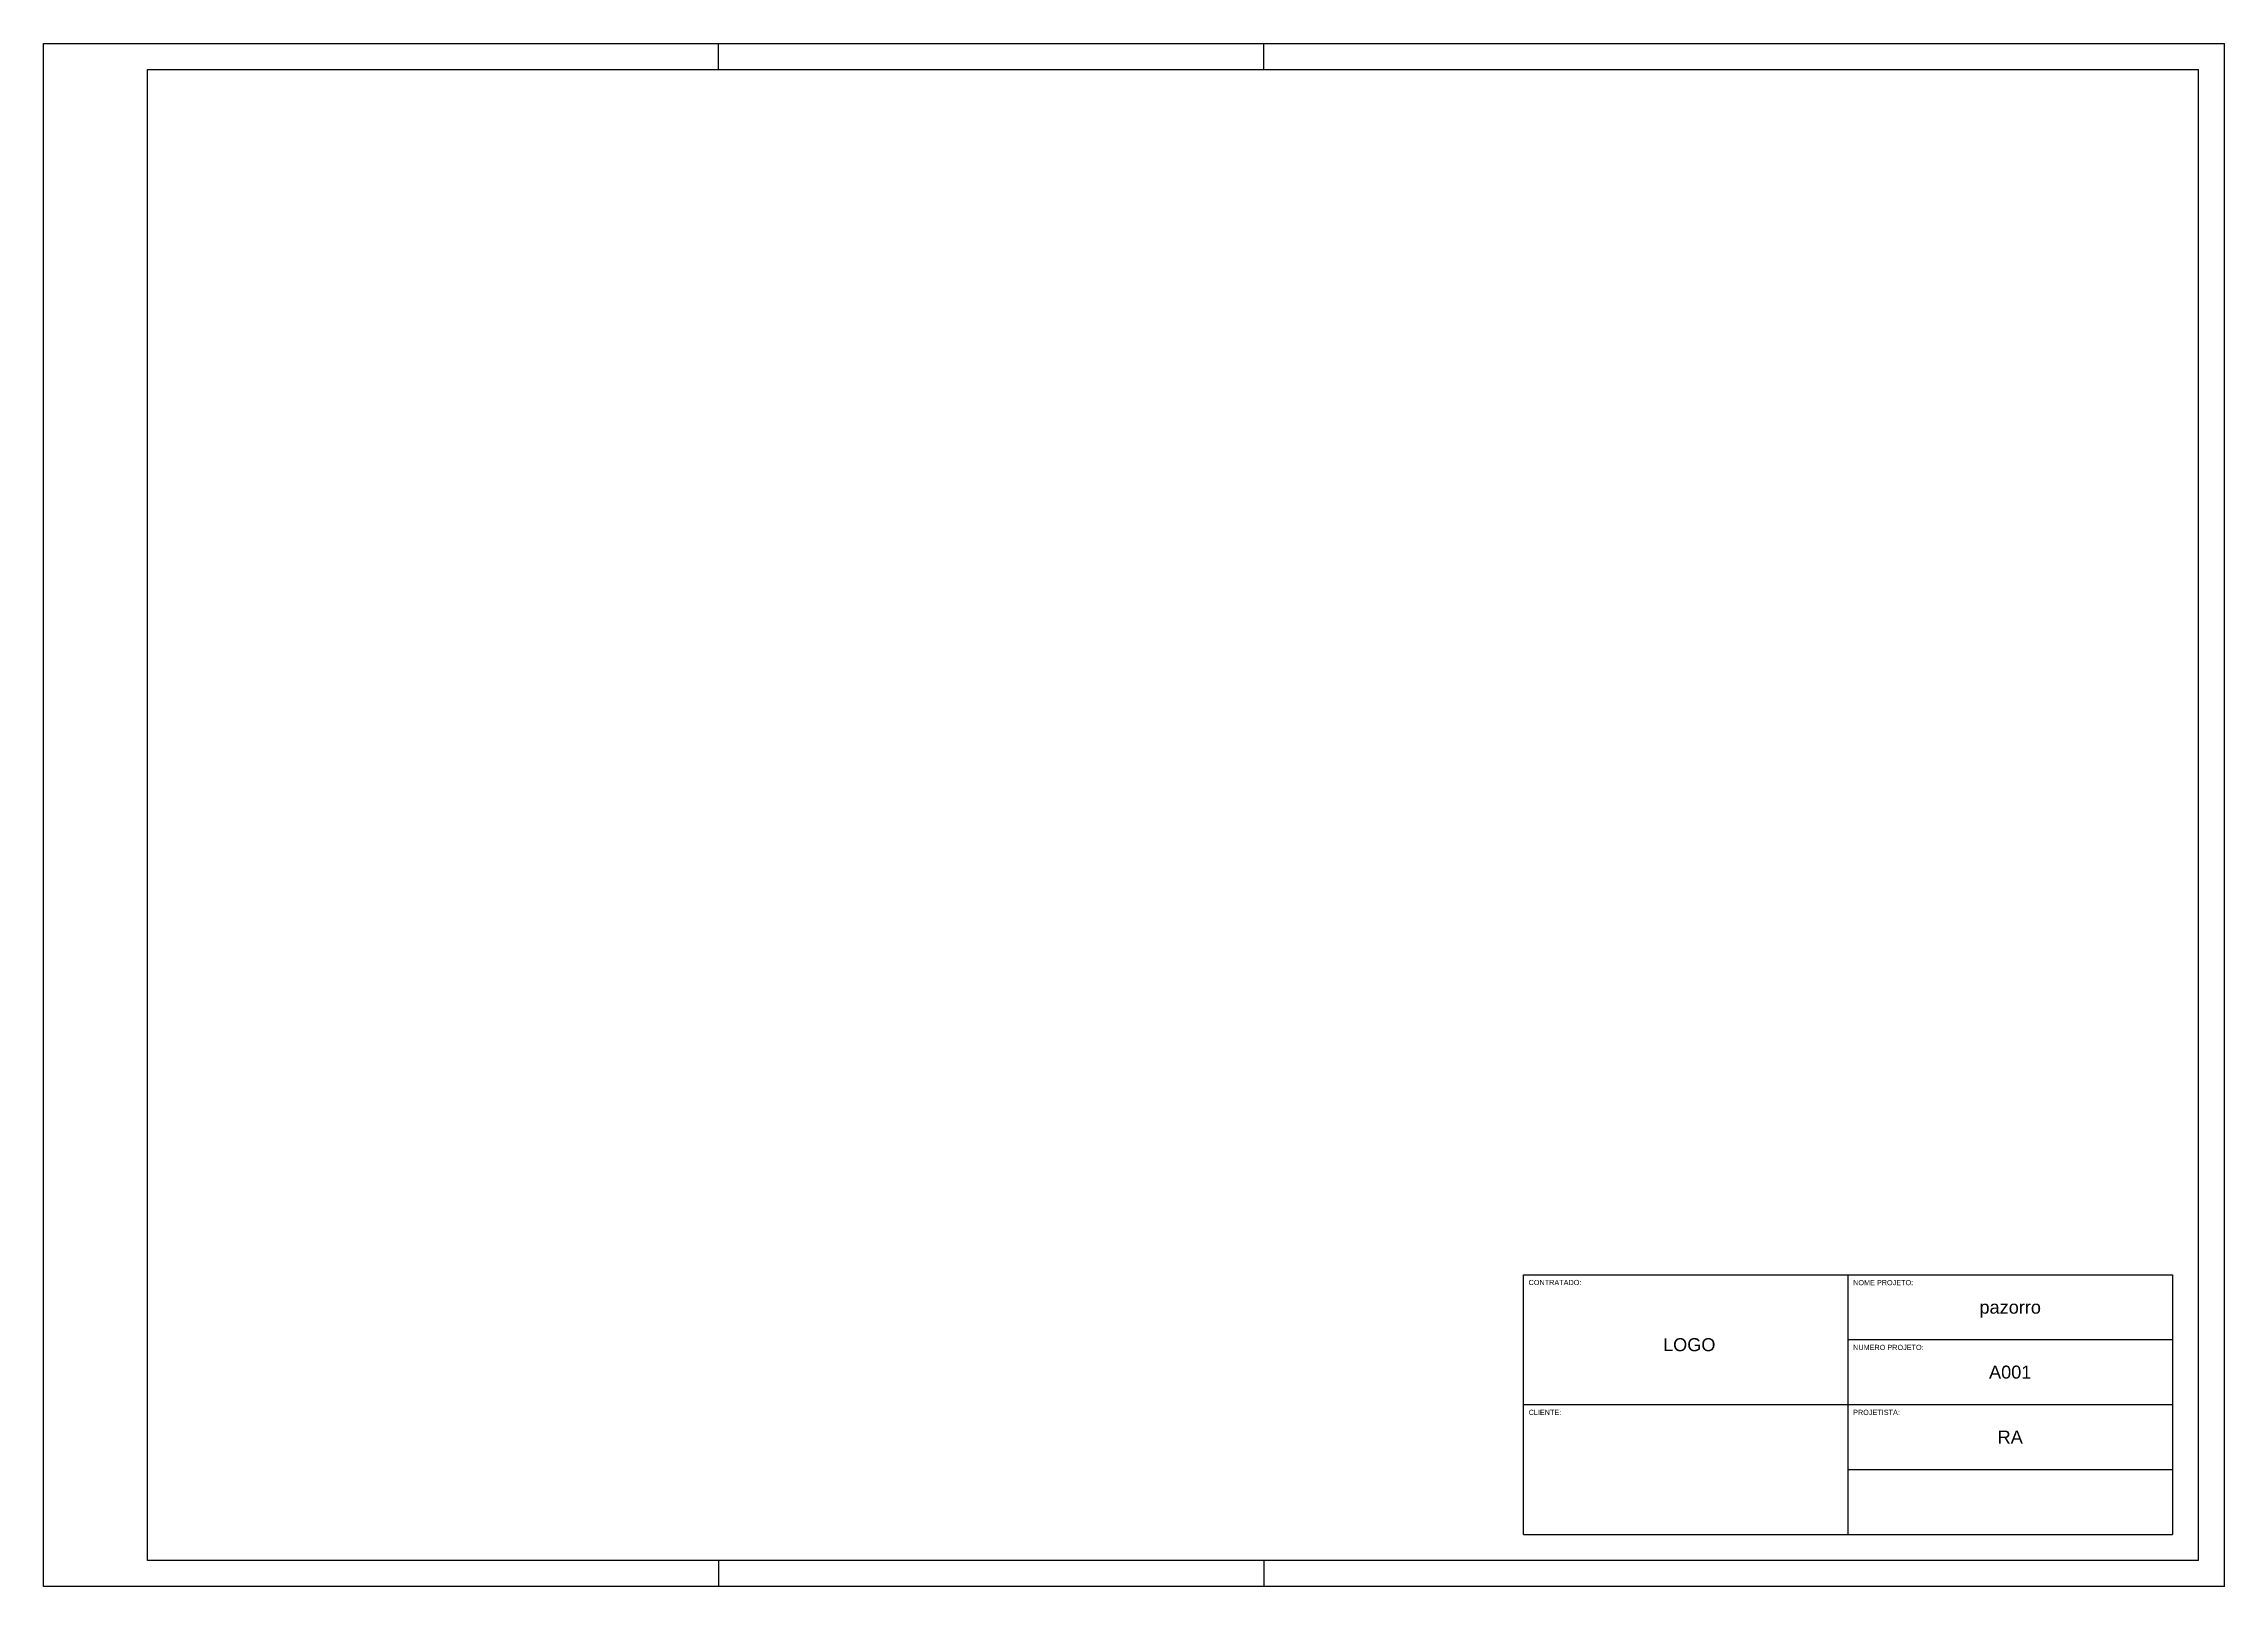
# Paper-space layout 'Layout A3 Clientes' of a CAD drawing. Header units: millimetres. Extents: x 0 to 420, y 0 to 297.
import ezdxf

# ---------------------------------------------------------------- set-up
doc = ezdxf.new("R2010")
doc.units = ezdxf.units.MM
doc.styles.get("Standard").update_dxf_attribs({"font": 'arial.ttf'})

psp = doc.layouts.new('Layout A3 Clientes')

# ---------------------------------------------------------------- linework, layer by layer
for p, q in [((0, 0), (0, 297)), ((0, 297), (420, 297)), ((130, 292), (130, 297)), ((235, 292), (235, 297)), ((420, 0), (420, 297)), ((20, 5), (20, 292)), ((20, 292), (415, 292)), ((415, 5), (415, 292)), ((285, 10), (285, 60)), ((285, 60), (410, 60)), ((347.5, 60), (347.5, 10)), ((410, 60), (410, 10)), ((347.5, 47.5), (410, 47.5)), ((285, 35), (410, 35)), ((347.5, 22.5), (410, 22.5)), ((285, 10), (410, 10)), ((415, 5), (20, 5)), ((130, 5), (130, 0)), ((235, 5), (235, 0)), ((420, 0), (0, 0))]:
    psp.add_line(p, q)

# ---------------------------------------------------------------- texts
for s, width, heights, insert, char_height, attachment_point in [('CONTRATADO:', 45.2761, [0], (286, 59), 1, 1), ('NOME PROJETO:', 44.074, [6.8], (348.5, 58.98), 1, 1), ('pazorro', 44.6751, [8.6], (378.75, 55), 2.5, 2), ('LOGO', 41.67, [0], (311.89, 47.78), 2.5, 1), ('NUMERO PROJETO:', 44.6751, [8.6], (348.5, 46.5), 1, 1), ('A001', 44.6751, [8.6], (378.75, 42.5), 2.5, 2), ('CLIENTE:', 45.2761, [0], (286, 34), 1, 1), ('PROJETISTA:', 45.6767, [0], (348.5, 34), 1, 1), ('RA', 44.6751, [8.6], (378.75, 30), 2.5, 2)]:
    psp.add_mtext_dynamic_manual_height_columns(s, width=width, gutter_width=12.5, heights=heights, dxfattribs=dict(insert=insert, char_height=char_height, attachment_point=attachment_point))

doc.saveas('drawing.dxf')
